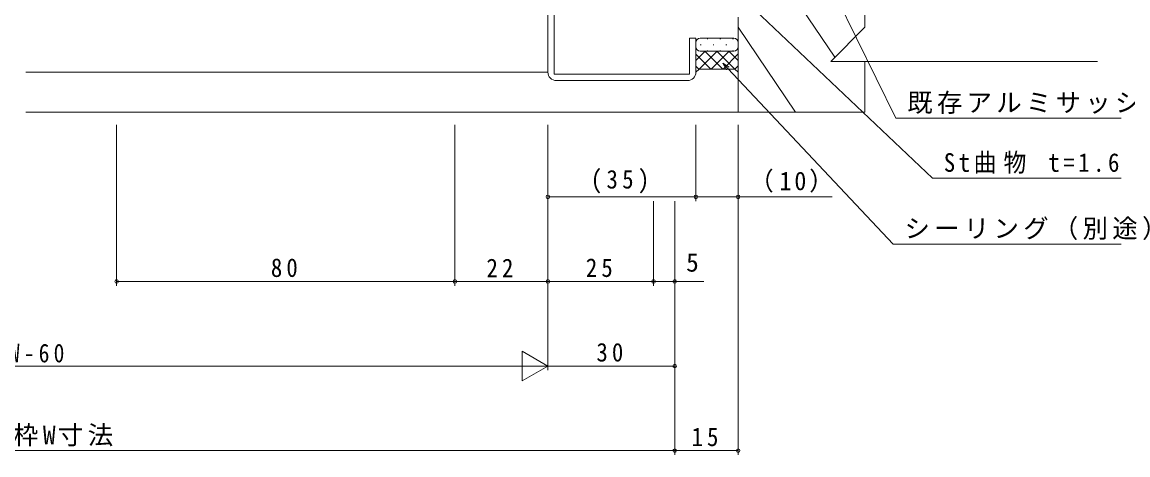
# Model space of a CAD drawing. Units: millimetres, scale not verified. Extents: x -594 to 539, y -420 to 386.
# Drawn here: x 144.7 to 406.2, y -247.4 to -145.1 of the extents above; entities that cross this region are included whole.
import ezdxf
from ezdxf.enums import TextEntityAlignment as Align

# ---------------------------------------------------------------- set-up
doc = ezdxf.new("R2010")
doc.units = ezdxf.units.MM
doc.header["$LTSCALE"] = 2
for name, color, linetype, lineweight in [('0-4_YKK_11E', 7, 'Continuous', 9), ('0-5_YKK_12', 2, 'Continuous', 9), ('0-6_YKK_13', 4, 'Continuous', 9), ('0-8_YKK_D', 6, 'Continuous', 9), ('0-9_YSS_K', 3, 'Continuous', 9), ('0-A_YSS_KE', 3, 'Continuous', 9)]:
    doc.layers.add(name, color=color, linetype=linetype, lineweight=lineweight)
doc.styles.add('ＭＳ ゴシック', font='')
doc.styles.get('ＭＳ ゴシック').set_extended_font_data('MS Gothic')

msp = doc.modelspace()

# ---------------------------------------------------------------- linework, layer by layer
at = {"layer": '0-4_YKK_11E'}
for p, q in [((269.053, -118.934), (269.053, -156.934)), ((270.553, -157.434), (270.553, -140.434)), ((302.554, -148.934), (302.554, -157.434)), ((304.053, -148.934), (302.554, -148.934)), ((304.053, -156.934), (304.053, -148.934)), ((302.554, -157.434), (270.553, -157.434)), ((271.053, -158.934), (302.053, -158.934))]:
    msp.add_line(p, q, dxfattribs=at)
for centre, start, end in [((271.053, -156.934), 179.99985, 270), ((302.053, -156.934), 270, 359.99998)]:
    msp.add_arc(centre, 2, start, end, dxfattribs=at)
at = {"layer": '0-5_YKK_12'}
msp.add_line((145.553, -156.934), (269.053, -156.934), dxfattribs=at)
at = {"layer": '0-6_YKK_13'}
for p, q in [((313.053, -148.934), (305.053, -148.934)), ((306.898, -149.079), (306.698, -149.079)), ((309.929, -149.079), (309.728, -149.079)), ((312.958, -149.079), (312.758, -149.079)), ((304.053, -149.934), (304.053, -150.976)), ((304.053, -150.976), (304.053, -156.976)), ((304.103, -151.286), (304.053, -151.335)), ((305.283, -150.494), (305.083, -150.494)), ((308.313, -150.494), (308.113, -150.494)), ((311.343, -150.494), (311.143, -150.494)), ((313.992, -151.321), (314.054, -151.382)), ((314.054, -150.976), (314.054, -149.934)), ((314.054, -156.976), (314.054, -150.976)), ((306.241, -151.976), (304.053, -154.164)), ((304.053, -152.696), (307.584, -156.226)), ((309.07, -151.976), (304.82, -156.226)), ((313.053, -151.976), (305.053, -151.976)), ((305.053, -151.976), (313.053, -151.976)), ((306.163, -151.976), (310.413, -156.226)), ((306.898, -151.909), (306.698, -151.909)), ((311.898, -151.976), (307.648, -156.226)), ((308.991, -151.976), (313.241, -156.226)), ((309.929, -151.909), (309.728, -151.909)), ((314.054, -152.649), (310.476, -156.226)), ((311.819, -151.976), (314.054, -154.21)), ((312.958, -151.909), (312.758, -151.909)), ((304.053, -155.524), (304.78, -156.25)), ((304.053, -156.976), (304.803, -156.226)), ((304.053, -156.976), (304.803, -156.226)), ((304.803, -156.226), (313.303, -156.226)), ((304.803, -156.226), (313.303, -156.226)), ((313.303, -156.226), (314.054, -156.976)), ((313.303, -156.226), (314.054, -156.976)), ((314.054, -155.478), (313.304, -156.227))]:
    msp.add_line(p, q, dxfattribs=at)
for centre, start, end in [((305.053, -149.934), 90, 180), ((313.053, -149.934), 0, 90), ((305.053, -150.976), 180, 270), ((305.053, -150.976), 180, 270), ((313.053, -150.976), 270, 0), ((313.053, -150.976), 270, 0)]:
    msp.add_arc(centre, 1, start, end, dxfattribs=at)
at = {"layer": '0-8_YKK_D'}
for p, q in [((296.422, -121.705), (359.994, -181.987)), ((330.553, -125.462), (351.354, -167.828)), ((310.454, -154.811), (311.618, -156.05)), ((310.454, -154.811), (311.95, -155.738)), ((311.286, -156.362), (310.454, -154.811)), ((311.618, -156.05), (350.714, -197.654)), ((167.053, -169.434), (167.053, -207.434)), ((247.053, -169.434), (247.053, -207.434)), ((247.053, -169.434), (247.053, -207.434)), ((269.053, -169.434), (269.053, -207.434)), ((269.053, -169.434), (269.053, -207.434)), ((269.053, -169.434), (269.053, -187.434)), ((269.053, -169.434), (269.053, -227.434)), ((269.053, -169.434), (269.053, -227.434)), ((304.053, -169.434), (304.053, -187.434)), ((304.053, -169.434), (304.053, -187.434)), ((314.053, -169.434), (314.053, -187.434)), ((314.053, -169.434), (314.053, -247.434)), ((351.354, -167.828), (404.614, -167.828)), ((359.994, -181.987), (404.614, -181.987)), ((304.053, -186.434), (269.053, -186.434)), ((294.053, -187.434), (294.053, -207.434)), ((294.053, -187.434), (294.053, -207.434)), ((299.053, -187.434), (299.053, -247.434)), ((299.053, -187.434), (299.053, -247.434)), ((299.053, -187.434), (299.053, -227.434)), ((299.053, -187.434), (299.053, -207.434)), ((304.053, -186.434), (314.053, -186.434)), ((314.053, -186.434), (336.313, -186.434)), ((350.714, -197.654), (404.614, -197.654)), ((247.053, -206.434), (167.053, -206.434)), ((269.053, -206.434), (247.053, -206.434)), ((294.053, -206.434), (269.053, -206.434)), ((294.053, -206.434), (299.053, -206.434)), ((299.053, -206.434), (305.953, -206.434)), ((262.991, -222.934), (262.991, -229.934)), ((269.053, -226.434), (262.991, -222.934)), ((26.053, -226.434), (262.053, -226.434)), ((269.053, -226.434), (256.929, -226.434)), ((269.053, -226.434), (262.991, -229.934)), ((269.053, -226.434), (299.053, -226.434)), ((-10.947, -246.434), (299.053, -246.434)), ((314.053, -246.434), (299.053, -246.434))]:
    msp.add_line(p, q, dxfattribs=at)
for centre in [(269.053, -186.434), (304.053, -186.434), (304.053, -186.434), (314.053, -186.434), (167.053, -206.434), (247.053, -206.434), (247.053, -206.434), (269.053, -206.434), (269.053, -206.434), (294.053, -206.434), (294.053, -206.434), (299.053, -206.434), (299.053, -226.434), (299.053, -246.434), (299.053, -246.434), (314.053, -246.434)]:
    msp.add_circle(centre, 0.425, dxfattribs=at)
at = {"layer": '0-9_YSS_K'}
for p, q in [((317.054, -123.936), (336.961, -153.427)), ((314.054, -146.301), (327.644, -166.434)), ((145.553, -166.434), (314.053, -166.434))]:
    msp.add_line(p, q, dxfattribs=at)
at = {"layer": '0-A_YSS_KE'}
for p, q in [((344.053, -146.334), (344.053, -123.936)), ((335.953, -154.434), (344.053, -146.334)), ((335.953, -154.434), (344.053, -154.434)), ((344.053, -154.434), (399.053, -154.434))]:
    msp.add_line(p, q, dxfattribs=at)
msp.add_lwpolyline([(314.053, -143.934), (314.053, -166.434), (344.053, -166.434), (344.053, -154.434)], dxfattribs=at)

# ---------------------------------------------------------------- texts
at = {"layer": '0-8_YKK_D', "color": 7, "style": 'ＭＳ ゴシック'}
msp.add_text('5', height=4.399, dxfattribs=at).set_placement((301.753, -205.434), align=Align.BOTTOM_LEFT)
at = {"layer": '0-8_YKK_D', "color": 7, "char_height": 4.399, "attachment_point": 7, "style": 'ＭＳ ゴシック'}
for s, insert in [('\\T1.17;既存アルミサッシ枠', (354.054, -166.828)), ('\\T1.31;\\W0.9;St曲物\\~t=1.6', (362.694, -180.987)), ('\\T1.38;\\W0.9;(35)', (279.193, -185.634)), ('\\T1.24;\\W0.95;（10）', (316.753, -185.434)), ('\\T1.17;シーリング（別途）', (353.414, -196.654)), ('\\T1.36;\\W0.9;80', (203.533, -205.434)), ('\\T1.36;\\W0.9;22', (254.533, -205.434)), ('\\T1.36;\\W0.9;25', (278.033, -205.434)), ('\\T1.39;\\W0.85;Wn=W-60', (130.933, -225.634)), ('\\T1.36;\\W0.9;30', (280.533, -225.434)), ('\\T1.18;既設枠W寸法', (128.373, -245.434)), ('\\T1.36;\\W0.9;15', (303.033, -245.434))]:
    msp.add_mtext(s, dxfattribs=dict(at, insert=insert))

doc.saveas('drawing.dxf')
